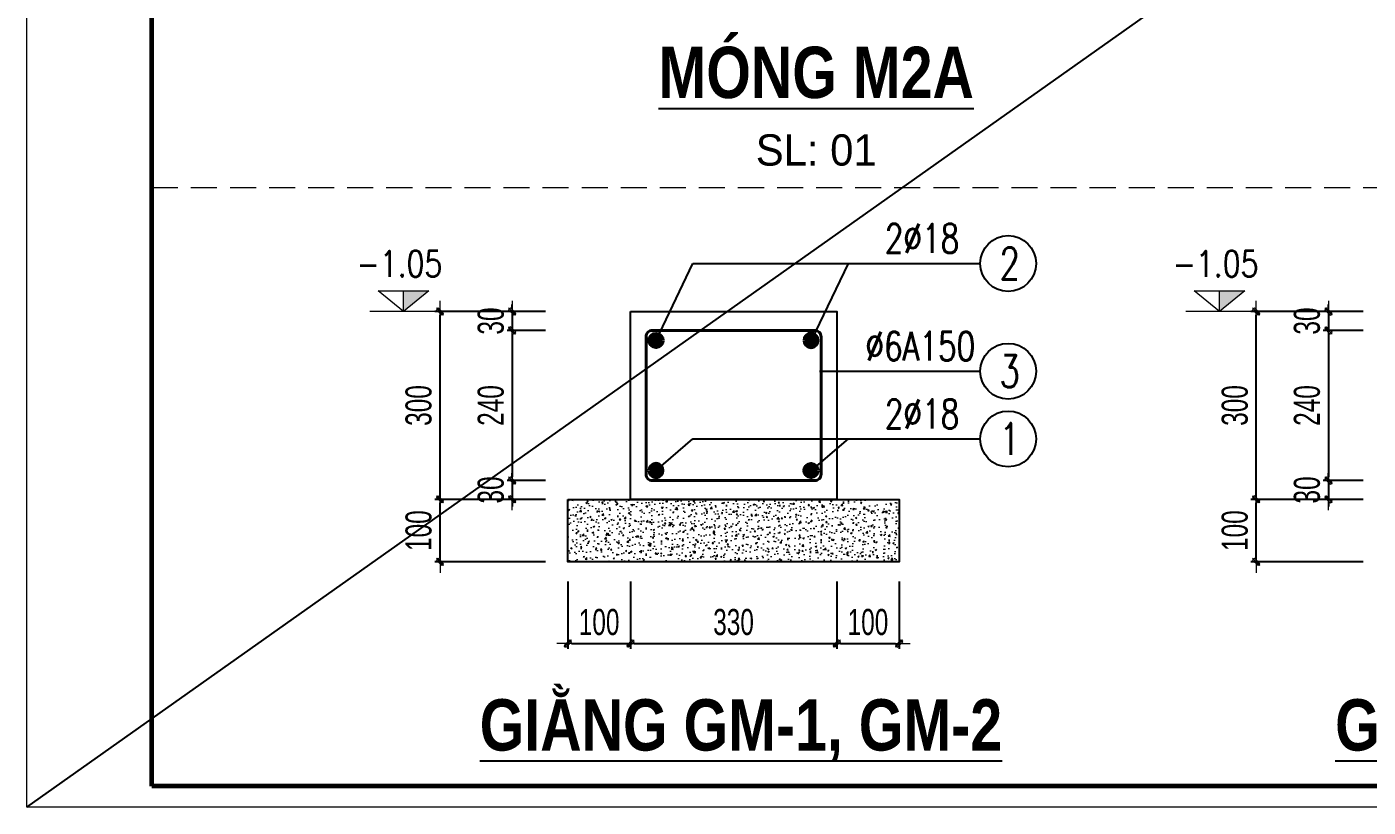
# Model space of a CAD drawing. Header units: millimetres. Extents: x -211129 to 461116, y -574633 to 115.
# Drawn here: x -78409 to -71973, y -546541 to -542800 of the extents above; entities that cross this region are included whole.
import ezdxf
from ezdxf.enums import TextEntityAlignment as Align

# ---------------------------------------------------------------- set-up
doc = ezdxf.new("R2010")
doc.units = ezdxf.units.MM
doc.header["$MEASUREMENT"] = 0
doc.header["$PDMODE"] = 32
doc.linetypes.add('HIDDEN', pattern=[0.375, 0.25, -0.125])
doc.layers.get('Defpoints').update_dxf_attribs({"color": 1})
doc.layers.add('KCS_Plotter', color=11, linetype='Continuous', plot=False)
for name, color, linetype, lineweight in [('Khungten_LCDI', 7, 'Continuous', 5), ('LC Dim', 8, 'Continuous', 18), ('LC Hatch', 252, 'Continuous', 9), ('LC MANH DUT', 35, 'HIDDEN', 5), ('LC Net dam2', 6, 'Continuous', 40), ('LC Net dam3', 1, 'Continuous', 60), ('LC Net thay', 63, 'Continuous', 25), ('LC Text1', 3, 'Continuous', 20), ('LC Text2', 7, 'Continuous', 25)]:
    doc.layers.add(name, color=color, linetype=linetype, lineweight=lineweight)
doc.styles.add('HOATBIF', font='hoatbif.shx', dxfattribs={"width": 0.7})
doc.styles.add('Khungten', font='VHAVAN.TTF', dxfattribs={"width": 0.9, "height": 5000})
doc.styles.add('LC 1', font='VHAVANB.TTF')
doc.styles.add('LC 3', font='vnsimli.shx', dxfattribs={"width": 0.75})
doc.styles.add('LC3', font='VHARIALB.TTF', dxfattribs={"width": 0.8})
doc.styles.add('T1', font='Vnsimli.shx', dxfattribs={"width": 0.8})
doc.styles.add('Title', font='VHBLACK.TTF', dxfattribs={"width": 0.8})
doc.dimstyles.new('1-100(1-50)', dxfattribs={"dimscale": 50, "dimtxt": 2.5, "dimasz": 0.35, "dimexe": 0.5, "dimexo": 0, "dimgap": 0.8, "dimtad": 1, "dimdec": 0, "dimzin": 0, "dimdsep": 46, "dimtxsty": 'HOATBIF', "dimblk1": 'DOT', "dimblk2": 'DOT', "dimsah": 1, "dimcen": -1, "dimdle": 1, "dimclrd": 256, "dimclre": 256, "dimclrt": 4, "dimadec": 3, "dimazin": 2, "dimtfac": 0.333333, "dimtdec": 0, "dimtix": 1, "dimtmove": 2, "dimatfit": 3, "dimldrblk": 'DOT', "dimfxl": 1, "dimtvp": 0.833333, "dimtolj": 1, "dimtzin": 0, "dimarcsym": 0})

# ---------------------------------------------------------------- blocks, each defined once
blk = doc.blocks.new('DOT')
at = {"layer": 'LC Dim'}
blk.add_line((-3, 0), (3, 0), dxfattribs=at)
at = {"layer": 'LC Dim', "color": 4}
blk.add_line((-1, -1), (1, 1), dxfattribs=at)
blk.add_lwpolyline([(0.5, 1), (-1, -0.5), (-0.5, -1), (1, 0.5)], close=True, dxfattribs=at)
blk = doc.blocks.new('*D857')
at = {"layer": 'Defpoints', "color": 0, "ltscale": 2, "transparency": 16777216}
for p in [(-72510.2, -545065.3), (-71996.6, -545065.3), (-71996.6, -545365.3)]:
    blk.add_point(p, dxfattribs=at)
at = {"layer": 'LC Dim', "lineweight": -2, "ltscale": 2, "transparency": 16777216}
for p, q in [((-71996.6, -545065.3), (-72535.2, -545065.3)), ((-72510.2, -545347.8), (-72510.2, -545082.8)), ((-71996.6, -545365.3), (-72535.2, -545365.3))]:
    blk.add_line(p, q, dxfattribs=at)
at = {"layer": 'LC Dim', "lineweight": -2, "ltscale": 2, "transparency": 16777216, "xscale": 17.5, "yscale": 17.5, "zscale": 17.5}
for p, rotation in [((-72510.2, -545065.3), 90), ((-72510.2, -545365.3), 270)]:
    blk.add_blockref('DOT', p, dxfattribs=dict(at, rotation=rotation))
at = {"layer": 'LC Dim', "color": 4, "ltscale": 2, "transparency": 16777216, "insert": (-72612.7, -545215.3), "char_height": 125, "attachment_point": 5, "rotation": 90, "style": 'HOATBIF'}
blk.add_mtext('\\A1;100', dxfattribs=at)
blk = doc.blocks.new('_Dot')
at = {"color": 0, "linetype": 'ByBlock', "lineweight": -2}
blk.add_line((-0.5, 0), (-1, 0), dxfattribs=at)
at = {"color": 0, "linetype": 'ByBlock', "const_width": 0.5}
blk.add_lwpolyline([(-0.25, 0, 1), (0.25, 0, 1)], format="xyb", close=True, dxfattribs=at)
blk = doc.blocks.new('*D858')
at = {"layer": 'Defpoints', "color": 0, "ltscale": 2, "transparency": 16777216}
for p in [(-72510.2, -544165.3), (-71996.6, -544165.3), (-71996.6, -545065.3)]:
    blk.add_point(p, dxfattribs=at)
at = {"layer": 'LC Dim', "lineweight": -2, "ltscale": 2, "transparency": 16777216}
for p, q in [((-71996.6, -544165.3), (-72535.2, -544165.3)), ((-72510.2, -545047.8), (-72510.2, -544182.8)), ((-71996.6, -545065.3), (-72535.2, -545065.3))]:
    blk.add_line(p, q, dxfattribs=at)
at = {"layer": 'LC Dim', "lineweight": -2, "ltscale": 2, "transparency": 16777216, "xscale": 17.5, "yscale": 17.5, "zscale": 17.5}
for p, rotation in [((-72510.2, -544165.3), 90), ((-72510.2, -545065.3), 270)]:
    blk.add_blockref('DOT', p, dxfattribs=dict(at, rotation=rotation))
at = {"layer": 'LC Dim', "color": 4, "ltscale": 2, "transparency": 16777216, "insert": (-72612.7, -544615.3), "char_height": 125, "attachment_point": 5, "rotation": 90, "style": 'HOATBIF'}
blk.add_mtext('\\A1;300', dxfattribs=at)
blk = doc.blocks.new('*D859')
at = {"layer": 'Defpoints', "color": 0, "ltscale": 2, "transparency": 16777216}
for p in [(-71996.6, -544165.3), (-72163.8, -544255.3), (-71996.6, -544255.3)]:
    blk.add_point(p, dxfattribs=at)
at = {"layer": 'LC Dim', "lineweight": -2, "ltscale": 2, "transparency": 16777216}
for p, q in [((-72163.8, -544147.8), (-72163.8, -544130.3)), ((-71996.6, -544165.3), (-72188.8, -544165.3)), ((-72163.8, -544165.3), (-72163.8, -544255.3)), ((-71996.6, -544255.3), (-72188.8, -544255.3)), ((-72163.8, -544272.8), (-72163.8, -544290.3))]:
    blk.add_line(p, q, dxfattribs=at)
at = {"layer": 'LC Dim', "lineweight": -2, "ltscale": 2, "transparency": 16777216, "xscale": 17.5, "yscale": 17.5, "zscale": 17.5}
for p, rotation in [((-72163.8, -544165.3), 270), ((-72163.8, -544255.3), 90)]:
    blk.add_blockref('DOT', p, dxfattribs=dict(at, rotation=rotation))
at = {"layer": 'LC Dim', "color": 4, "ltscale": 2, "transparency": 16777216, "insert": (-72266.3, -544210.3), "char_height": 125, "attachment_point": 5, "rotation": 90, "style": 'HOATBIF'}
blk.add_mtext('\\A1;30', dxfattribs=at)
blk = doc.blocks.new('*D860')
at = {"layer": 'Defpoints', "color": 0, "ltscale": 2, "transparency": 16777216}
for p in [(-71996.6, -544255.3), (-72163.8, -544975.3), (-71996.6, -544975.3)]:
    blk.add_point(p, dxfattribs=at)
at = {"layer": 'LC Dim', "lineweight": -2, "ltscale": 2, "transparency": 16777216}
for p, q in [((-71996.6, -544255.3), (-72188.8, -544255.3)), ((-72163.8, -544272.8), (-72163.8, -544957.8)), ((-71996.6, -544975.3), (-72188.8, -544975.3))]:
    blk.add_line(p, q, dxfattribs=at)
at = {"layer": 'LC Dim', "lineweight": -2, "ltscale": 2, "transparency": 16777216, "xscale": 17.5, "yscale": 17.5, "zscale": 17.5}
for p, rotation in [((-72163.8, -544255.3), 90), ((-72163.8, -544975.3), 270)]:
    blk.add_blockref('DOT', p, dxfattribs=dict(at, rotation=rotation))
at = {"layer": 'LC Dim', "color": 4, "ltscale": 2, "transparency": 16777216, "insert": (-72266.3, -544615.3), "char_height": 125, "attachment_point": 5, "rotation": 90, "style": 'HOATBIF'}
blk.add_mtext('\\A1;240', dxfattribs=at)
blk = doc.blocks.new('*D861')
at = {"layer": 'Defpoints', "color": 0, "ltscale": 2, "transparency": 16777216}
for p in [(-71996.6, -544975.3), (-72163.8, -545065.3), (-71996.6, -545065.3)]:
    blk.add_point(p, dxfattribs=at)
at = {"layer": 'LC Dim', "lineweight": -2, "ltscale": 2, "transparency": 16777216}
for p, q in [((-72163.8, -544957.8), (-72163.8, -544940.3)), ((-71996.6, -544975.3), (-72188.8, -544975.3)), ((-72163.8, -544975.3), (-72163.8, -545065.3)), ((-71996.6, -545065.3), (-72188.8, -545065.3)), ((-72163.8, -545082.8), (-72163.8, -545100.3))]:
    blk.add_line(p, q, dxfattribs=at)
at = {"layer": 'LC Dim', "lineweight": -2, "ltscale": 2, "transparency": 16777216, "xscale": 17.5, "yscale": 17.5, "zscale": 17.5}
for p, rotation in [((-72163.8, -544975.3), 270), ((-72163.8, -545065.3), 90)]:
    blk.add_blockref('DOT', p, dxfattribs=dict(at, rotation=rotation))
at = {"layer": 'LC Dim', "color": 4, "ltscale": 2, "transparency": 16777216, "insert": (-72266.3, -545020.3), "char_height": 125, "attachment_point": 5, "rotation": 90, "style": 'HOATBIF'}
blk.add_mtext('\\A1;30', dxfattribs=at)
blk = doc.blocks.new('TIEUDE1')
at = {"layer": 'LC Text2', "color": 7, "style": 'LC 1'}
blk.add_attdef('TIªU§Ò', text='', height=5, dxfattribs=at).set_placement((0, 0), align=Align.BOTTOM_CENTER)
blk.add_attdef('TL', text='', height=3, dxfattribs=at).set_placement((0, -2), align=Align.TOP_CENTER)
blk = doc.blocks.new('Caodo1')
at = {"layer": 'LC Text1'}
blk.add_hatch(color=4, dxfattribs=at).paths.add_polyline_path([(0, 200), (0, 0), (243, 200)])
at = {"layer": 'LC Text1', "color": 4}
for p, q in [((0, 0), (0, 200)), ((324, 0), (-324, 0))]:
    blk.add_line(p, q, dxfattribs=at)
blk.add_lwpolyline([(-243, 200), (243, 200), (0, 0), (0, 0)], close=True, dxfattribs=at)
at = {"layer": 'LC Text1', "color": 4, "style": 'T1', "width": 0.8}
blk.add_attdef('%%P0,00', text='', height=250, dxfattribs=at).set_placement((-39, 460), align=Align.MIDDLE_CENTER)
blk = doc.blocks.new('theptron1')
at = {"layer": 'LC Net dam3'}
for p, q in [((-0.5, 0), (0.5, 0)), ((-0.35, 0.35), (0.35, -0.35)), ((0.35, 0.35), (-0.35, -0.35)), ((0, 0.5), (0, -0.5))]:
    blk.add_line(p, q, dxfattribs=at)
blk.add_circle((0, 0), 0.5, dxfattribs=at)
blk = doc.blocks.new('*D828')
at = {"layer": 'Defpoints', "color": 0, "ltscale": 2, "transparency": 16777216}
for p in [(-75813.2, -545459.8), (-75513.2, -545459.8), (-75513.2, -545756.7)]:
    blk.add_point(p, dxfattribs=at)
at = {"layer": 'LC Dim', "lineweight": -2, "ltscale": 2, "transparency": 16777216}
for p, q in [((-75813.2, -545459.8), (-75813.2, -545781.7)), ((-75513.2, -545459.8), (-75513.2, -545781.7)), ((-75795.7, -545756.7), (-75530.7, -545756.7))]:
    blk.add_line(p, q, dxfattribs=at)
at = {"layer": 'LC Dim', "lineweight": -2, "ltscale": 2, "transparency": 16777216, "xscale": 17.5, "yscale": 17.5, "zscale": 17.5, "rotation": 180}
blk.add_blockref('DOT', (-75813.2, -545756.7), dxfattribs=at)
at = {"layer": 'LC Dim', "lineweight": -2, "ltscale": 2, "transparency": 16777216, "xscale": 17.5, "yscale": 17.5, "zscale": 17.5}
blk.add_blockref('DOT', (-75513.2, -545756.7), dxfattribs=at)
at = {"layer": 'LC Dim', "color": 4, "ltscale": 2, "transparency": 16777216, "insert": (-75663.2, -545654.2), "char_height": 125, "attachment_point": 5, "style": 'HOATBIF'}
blk.add_mtext('\\A1;100', dxfattribs=at)
blk = doc.blocks.new('*D829')
at = {"layer": 'Defpoints', "color": 0, "ltscale": 2, "transparency": 16777216}
for p in [(-75513.2, -545459.8), (-74523.2, -545459.8), (-74523.2, -545756.7)]:
    blk.add_point(p, dxfattribs=at)
at = {"layer": 'LC Dim', "lineweight": -2, "ltscale": 2, "transparency": 16777216}
for p, q in [((-75513.2, -545459.8), (-75513.2, -545781.7)), ((-74523.2, -545459.8), (-74523.2, -545781.7)), ((-75495.7, -545756.7), (-74540.7, -545756.7))]:
    blk.add_line(p, q, dxfattribs=at)
at = {"layer": 'LC Dim', "lineweight": -2, "ltscale": 2, "transparency": 16777216, "xscale": 17.5, "yscale": 17.5, "zscale": 17.5, "rotation": 180}
blk.add_blockref('DOT', (-75513.2, -545756.7), dxfattribs=at)
at = {"layer": 'LC Dim', "lineweight": -2, "ltscale": 2, "transparency": 16777216, "xscale": 17.5, "yscale": 17.5, "zscale": 17.5}
blk.add_blockref('DOT', (-74523.2, -545756.7), dxfattribs=at)
at = {"layer": 'LC Dim', "color": 4, "ltscale": 2, "transparency": 16777216, "insert": (-75018.2, -545654.2), "char_height": 125, "attachment_point": 5, "style": 'HOATBIF'}
blk.add_mtext('\\A1;330', dxfattribs=at)
blk = doc.blocks.new('*D830')
at = {"layer": 'Defpoints', "color": 0, "ltscale": 2, "transparency": 16777216}
for p in [(-74523.2, -545459.8), (-74223.2, -545459.8), (-74223.2, -545756.7)]:
    blk.add_point(p, dxfattribs=at)
at = {"layer": 'LC Dim', "lineweight": -2, "ltscale": 2, "transparency": 16777216}
for p, q in [((-74523.2, -545459.8), (-74523.2, -545781.7)), ((-74223.2, -545459.8), (-74223.2, -545781.7)), ((-74505.7, -545756.7), (-74240.7, -545756.7))]:
    blk.add_line(p, q, dxfattribs=at)
at = {"layer": 'LC Dim', "lineweight": -2, "ltscale": 2, "transparency": 16777216, "xscale": 17.5, "yscale": 17.5, "zscale": 17.5, "rotation": 180}
blk.add_blockref('DOT', (-74523.2, -545756.7), dxfattribs=at)
at = {"layer": 'LC Dim', "lineweight": -2, "ltscale": 2, "transparency": 16777216, "xscale": 17.5, "yscale": 17.5, "zscale": 17.5}
blk.add_blockref('DOT', (-74223.2, -545756.7), dxfattribs=at)
at = {"layer": 'LC Dim', "color": 4, "ltscale": 2, "transparency": 16777216, "insert": (-74373.2, -545654.2), "char_height": 125, "attachment_point": 5, "style": 'HOATBIF'}
blk.add_mtext('\\A1;100', dxfattribs=at)
blk = doc.blocks.new('*D831')
at = {"layer": 'Defpoints', "color": 0, "ltscale": 2, "transparency": 16777216}
for p in [(-76426.7, -545065.3), (-75920.1, -545065.3), (-75920.1, -545365.3)]:
    blk.add_point(p, dxfattribs=at)
at = {"layer": 'LC Dim', "lineweight": -2, "ltscale": 2, "transparency": 16777216}
for p, q in [((-75920.1, -545065.3), (-76451.7, -545065.3)), ((-76426.7, -545347.8), (-76426.7, -545082.8)), ((-75920.1, -545365.3), (-76451.7, -545365.3))]:
    blk.add_line(p, q, dxfattribs=at)
at = {"layer": 'LC Dim', "lineweight": -2, "ltscale": 2, "transparency": 16777216, "xscale": 17.5, "yscale": 17.5, "zscale": 17.5}
for p, rotation in [((-76426.7, -545065.3), 90), ((-76426.7, -545365.3), 270)]:
    blk.add_blockref('DOT', p, dxfattribs=dict(at, rotation=rotation))
at = {"layer": 'LC Dim', "color": 4, "ltscale": 2, "transparency": 16777216, "insert": (-76529.2, -545215.3), "char_height": 125, "attachment_point": 5, "rotation": 90, "style": 'HOATBIF'}
blk.add_mtext('\\A1;100', dxfattribs=at)
blk = doc.blocks.new('*D832')
at = {"layer": 'Defpoints', "color": 0, "ltscale": 2, "transparency": 16777216}
for p in [(-76426.7, -544165.3), (-75920.1, -544165.3), (-75920.1, -545065.3)]:
    blk.add_point(p, dxfattribs=at)
at = {"layer": 'LC Dim', "lineweight": -2, "ltscale": 2, "transparency": 16777216}
for p, q in [((-75920.1, -544165.3), (-76451.7, -544165.3)), ((-76426.7, -545047.8), (-76426.7, -544182.8)), ((-75920.1, -545065.3), (-76451.7, -545065.3))]:
    blk.add_line(p, q, dxfattribs=at)
at = {"layer": 'LC Dim', "lineweight": -2, "ltscale": 2, "transparency": 16777216, "xscale": 17.5, "yscale": 17.5, "zscale": 17.5}
for p, rotation in [((-76426.7, -544165.3), 90), ((-76426.7, -545065.3), 270)]:
    blk.add_blockref('DOT', p, dxfattribs=dict(at, rotation=rotation))
at = {"layer": 'LC Dim', "color": 4, "ltscale": 2, "transparency": 16777216, "insert": (-76529.2, -544615.3), "char_height": 125, "attachment_point": 5, "rotation": 90, "style": 'HOATBIF'}
blk.add_mtext('\\A1;300', dxfattribs=at)
blk = doc.blocks.new('*D833')
at = {"layer": 'Defpoints', "color": 0, "ltscale": 2, "transparency": 16777216}
for p in [(-75920.1, -544165.3), (-76080.2, -544255.3), (-75920.1, -544255.3)]:
    blk.add_point(p, dxfattribs=at)
at = {"layer": 'LC Dim', "lineweight": -2, "ltscale": 2, "transparency": 16777216}
for p, q in [((-76080.2, -544147.8), (-76080.2, -544130.3)), ((-75920.1, -544165.3), (-76105.2, -544165.3)), ((-76080.2, -544165.3), (-76080.2, -544255.3)), ((-75920.1, -544255.3), (-76105.2, -544255.3)), ((-76080.2, -544272.8), (-76080.2, -544290.3))]:
    blk.add_line(p, q, dxfattribs=at)
at = {"layer": 'LC Dim', "lineweight": -2, "ltscale": 2, "transparency": 16777216, "xscale": 17.5, "yscale": 17.5, "zscale": 17.5}
for p, rotation in [((-76080.2, -544165.3), 270), ((-76080.2, -544255.3), 90)]:
    blk.add_blockref('DOT', p, dxfattribs=dict(at, rotation=rotation))
at = {"layer": 'LC Dim', "color": 4, "ltscale": 2, "transparency": 16777216, "insert": (-76182.7, -544210.3), "char_height": 125, "attachment_point": 5, "rotation": 90, "style": 'HOATBIF'}
blk.add_mtext('\\A1;30', dxfattribs=at)
blk = doc.blocks.new('*D834')
at = {"layer": 'Defpoints', "color": 0, "ltscale": 2, "transparency": 16777216}
for p in [(-75920.1, -544255.3), (-76080.2, -544975.3), (-75920.1, -544975.3)]:
    blk.add_point(p, dxfattribs=at)
at = {"layer": 'LC Dim', "lineweight": -2, "ltscale": 2, "transparency": 16777216}
for p, q in [((-75920.1, -544255.3), (-76105.2, -544255.3)), ((-76080.2, -544272.8), (-76080.2, -544957.8)), ((-75920.1, -544975.3), (-76105.2, -544975.3))]:
    blk.add_line(p, q, dxfattribs=at)
at = {"layer": 'LC Dim', "lineweight": -2, "ltscale": 2, "transparency": 16777216, "xscale": 17.5, "yscale": 17.5, "zscale": 17.5}
for p, rotation in [((-76080.2, -544255.3), 90), ((-76080.2, -544975.3), 270)]:
    blk.add_blockref('DOT', p, dxfattribs=dict(at, rotation=rotation))
at = {"layer": 'LC Dim', "color": 4, "ltscale": 2, "transparency": 16777216, "insert": (-76182.7, -544615.3), "char_height": 125, "attachment_point": 5, "rotation": 90, "style": 'HOATBIF'}
blk.add_mtext('\\A1;240', dxfattribs=at)
blk = doc.blocks.new('*D835')
at = {"layer": 'Defpoints', "color": 0, "ltscale": 2, "transparency": 16777216}
for p in [(-75920.1, -544975.3), (-76080.2, -545065.3), (-75920.1, -545065.3)]:
    blk.add_point(p, dxfattribs=at)
at = {"layer": 'LC Dim', "lineweight": -2, "ltscale": 2, "transparency": 16777216}
for p, q in [((-76080.2, -544957.8), (-76080.2, -544940.3)), ((-75920.1, -544975.3), (-76105.2, -544975.3)), ((-76080.2, -544975.3), (-76080.2, -545065.3)), ((-75920.1, -545065.3), (-76105.2, -545065.3)), ((-76080.2, -545082.8), (-76080.2, -545100.3))]:
    blk.add_line(p, q, dxfattribs=at)
at = {"layer": 'LC Dim', "lineweight": -2, "ltscale": 2, "transparency": 16777216, "xscale": 17.5, "yscale": 17.5, "zscale": 17.5}
for p, rotation in [((-76080.2, -544975.3), 270), ((-76080.2, -545065.3), 90)]:
    blk.add_blockref('DOT', p, dxfattribs=dict(at, rotation=rotation))
at = {"layer": 'LC Dim', "color": 4, "ltscale": 2, "transparency": 16777216, "insert": (-76182.7, -545020.3), "char_height": 125, "attachment_point": 5, "rotation": 90, "style": 'HOATBIF'}
blk.add_mtext('\\A1;30', dxfattribs=at)
blk = doc.blocks.new('lcdi fix')
at = {"layer": 'Defpoints', "lineweight": 0}
blk.add_lwpolyline([(-1200, -14850), (-1200, 14850), (40800, 14850), (40800, -14850)], close=True, dxfattribs=at)
at = {"layer": 'Khungten_LCDI', "color": 5, "lineweight": 60}
blk.add_lwpolyline([(0, -14650), (0, 14650), (40600, 14650), (40600, -14650)], close=True, dxfattribs=at)
at = {"color": 7, "style": 'Khungten', "width": 0.8}
for tag, p in [('REVISION', (39499, -10746)), ('NGAYHT', (39546, -11609))]:
    blk.add_attdef(tag, text='', height=200, dxfattribs=at).set_placement(p, align=Align.CENTER)
at = {"layer": 'LC Text1', "color": 3, "style": 'LC 1', "width": 1.834006}
for tag, p, p2 in [('TENBANVE1', (36913, -8886), (40339, -8886)), ('TENBANVE2', (36913, -9562), (40339, -9562))]:
    blk.add_attdef(tag, text='', height=250, dxfattribs=at).set_placement(p, p2, align=Align.FIT)
at = {"layer": 'LC Text1', "style": 'Title', "width": 0.7}
blk.add_attdef('SOBANVE', text='', height=250, dxfattribs=at).set_placement((39562, -13896), align=Align.CENTER)

msp = doc.modelspace()

# ---------------------------------------------------------------- hatches: boundary and pattern name
at = {"layer": 'LC Hatch'}
h = msp.add_hatch(dxfattribs=at)
h.set_pattern_fill('AR-CONC', color=256, scale=10)
h.set_pattern_definition([(50, (-248859.42, -621028.94), (71.726018, -6.275213), [7.5, -82.5]), (355, (-248859.42, -621028.94), (-13.875133, 75.219213), [6, -66]), (100.4514, (-248853.445, -621029.465), (57.850938, 68.943954), [6.37402, -70.11421]), (46.1842, (-248859.42, -621008.94), (106.724105, -16.5519), [11.25, -123.75]), (96.6356, (-248850.53, -621010.32), (93.46627, 97.411787), [9.56103, -105.1713]), (351.1842, (-248859.42, -621008.94), (93.466195, 97.41186), [9, -99]), (21, (-248849.42, -621013.94), (59.690705, -40.261889), [7.5, -82.5]), (326, (-248849.42, -621013.94), (24.331533, 72.515005), [6, -66]), (71.4514, (-248844.45, -621017.3), (84.022263, 32.25305), [6.37402, -70.11421]), (37.5, (-248859.422, -621028.942), (1.2159855, 33.2893854), [0, -65.2, 0, -67, 0, -66.25]), (7.5, (-248859.422, -621028.942), (26.306954, 39.441171), [0, -38.2, 0, -63.7, 0, -25.25]), (327.5, (-248881.722, -621028.942), (53.3822436, -2.255487), [0, -25, 0, -78, 0, -103.5]), (317.5, (-248891.72, -621028.94), (58.318617, 10.010498), [0, -32.5, 0, -51.8, 0, -73.5])])
h.paths.add_polyline_path([(-74223.2, -545365.3), (-74223.2, -545065.3), (-75813.2, -545065.3), (-75813.2, -545365.3)])

# ---------------------------------------------------------------- linework, layer by layer
at = {"layer": 'KCS_Plotter', "ltscale": 250}
msp.add_line((-78409.4, -546541.2), (-57409.4, -531691.2), dxfattribs=at)
at = {"layer": 'LC MANH DUT', "ltscale": 500}
msp.add_line((-77809.4, -543569.8), (-69048.1, -543569.8), dxfattribs=at)
at = {"layer": 'LC Net dam2'}
msp.add_lwpolyline([(-75438.2, -544945.3), (-75438.2, -544285.3, -0.414214), (-75408.2, -544255.3), (-74628.2, -544255.3, -0.414214), (-74598.2, -544285.3), (-74598.2, -544945.3, -0.414214), (-74628.2, -544975.3), (-75408.2, -544975.3, -0.414214)], format="xyb", close=True, dxfattribs=at)
at = {"layer": 'LC Net thay'}
for points in [[(-75513.2, -544165.3), (-74523.2, -544165.3), (-74523.2, -545065.3), (-75513.2, -545065.3)], [(-75813.2, -545065.3), (-74223.2, -545065.3), (-74223.2, -545365.3), (-75813.2, -545365.3)]]:
    msp.add_lwpolyline(points, close=True, dxfattribs=at)
at = {"layer": 'LC Text2', "ltscale": 100}
for centre in [(-73700.4, -543934.7), (-73700.4, -544451.1), (-73700.4, -544775.8)]:
    msp.add_circle(centre, 133.8, dxfattribs=at)

# ---------------------------------------------------------------- block references
at = {"layer": 'LC Dim'}
for p, xscale, yscale, zscale in [((-75390.2, -544303.3), 59.9999999997404, 59.9999999997404, 59.9999999997404), ((-74646.2, -544303.3), -59.9999999997404, 59.99999999969209, 59.99999999965753)]:
    msp.add_blockref('theptron1', p, dxfattribs=dict(at, xscale=xscale, yscale=yscale, zscale=zscale))
at = {"layer": 'LC Dim', "rotation": 180}
for p, xscale, yscale, zscale in [((-75390.2, -544927.3), -59.9999999997404, 59.99999999969209, 59.99999999965753), ((-74646.2, -544927.3), 59.9999999997404, 59.9999999997404, 59.9999999997404)]:
    msp.add_blockref('theptron1', p, dxfattribs=dict(at, xscale=xscale, yscale=yscale, zscale=zscale))
at = {"layer": 'LC Net thay', "xscale": 0.5000000000000013, "yscale": 0.5000000000000013, "zscale": 0.5000000000000013}
msp.add_blockref('lcdi fix', (-77809.4, -539116.2), dxfattribs=at)
at = {"layer": 'LC Text1'}
ref = msp.add_blockref('Caodo1', (-76602.1, -544165.3), dxfattribs=dict(at, xscale=0.5, yscale=0.5, zscale=0.5))
ref.add_attrib('%%P0,00', '-1.05', dxfattribs={"layer": 'LC Text2', "height": 125, "rotation": 0, "style": 'T1', "width": 0.8}).set_placement((-76621.6, -543935.5), align=Align.MIDDLE_CENTER)
ref = msp.add_blockref('Caodo1', (-72685.6, -544165.3), dxfattribs=dict(at, xscale=0.5, yscale=0.5, zscale=0.5))
ref.add_attrib('%%P0,00', '-1.05', dxfattribs={"layer": 'LC Text2', "height": 125, "rotation": 0, "style": 'T1', "width": 0.8}).set_placement((-72705.2, -543935.5), align=Align.MIDDLE_CENTER)
at = {"layer": 'LC Text2'}
ref = msp.add_blockref('TIEUDE1', (-74621.5, -543215.1), dxfattribs=dict(at, xscale=50.00000000009664, yscale=50.00000000009664, zscale=50.00000000009664))
ref.add_attrib('TIªU§Ò', '%%Umãng m2A', dxfattribs={"color": 7, "height": 246.221, "style": 'LC3', "width": 0.8}).set_placement((-74621.5, -543215.1), align=Align.BOTTOM_CENTER)
ref.add_attrib('TL', 'sl: 01', dxfattribs={"color": 7, "height": 150, "style": 'LC 1'}).set_placement((-74621.5, -543315.1), align=Align.TOP_CENTER)
ref = msp.add_blockref('TIEUDE1', (-74982.8, -546343.8), dxfattribs=dict(at, xscale=50.00000000009664, yscale=50.00000000009664, zscale=50.00000000009664))
ref.add_attrib('TIªU§Ò', '%%Ugi»ng gm-1, gm-2', dxfattribs={"color": 7, "height": 246.221, "style": 'LC3', "width": 0.8}).set_placement((-74982.8, -546343.8), align=Align.BOTTOM_CENTER)
ref = msp.add_blockref('TIEUDE1', (-71298.4, -546343.8), dxfattribs=dict(at, xscale=50.00000000009664, yscale=50.00000000009664, zscale=50.00000000009664))
ref.add_attrib('TIªU§Ò', '%%Ugi»ng gm-3', dxfattribs={"color": 7, "height": 246.221, "style": 'LC3', "width": 0.8}).set_placement((-71298.4, -546343.8), align=Align.BOTTOM_CENTER)

# ---------------------------------------------------------------- texts
at = {"layer": 'LC Text2', "linetype": 'ByBlock', "style": 'LC 3', "width": 0.75}
for s, p in [('2%%C18', (-74292.4, -543883.8)), ('%%C6A150', (-74385.4, -544400.3)), ('2%%C18', (-74292.4, -544724.9))]:
    msp.add_text(s, height=138.89, dxfattribs=at).set_placement(p)
at = {"layer": 'LC Text2', "ltscale": 100, "style": 'LC 3', "width": 0.75}
for s, p in [('2', (-73692.8, -543934.7)), ('3', (-73692.8, -544451.1)), ('1', (-73692.8, -544775.8))]:
    msp.add_text(s, height=152.8, dxfattribs=at).set_placement(p, align=Align.MIDDLE_CENTER)

# ---------------------------------------------------------------- dimensions: what is measured, and where the dimension line sits
at = {"layer": 'LC Dim', "ltscale": 2}
for base, p1, p2, picture, middle in [((-76426.7, -544165.3), (-75920.1, -545065.3), (-75920.1, -544165.3), '*D832', (-76529.2, -544615.3)), ((-76080.2, -544255.3), (-75920.1, -544165.3), (-75920.1, -544255.3), '*D833', (-76182.7, -544210.3)), ((-72510.2, -544165.3), (-71996.6, -545065.3), (-71996.6, -544165.3), '*D858', (-72612.7, -544615.3)), ((-72163.8, -544255.3), (-71996.6, -544165.3), (-71996.6, -544255.3), '*D859', (-72266.3, -544210.3)), ((-76080.2, -544975.3), (-75920.1, -544255.3), (-75920.1, -544975.3), '*D834', (-76182.7, -544615.3)), ((-72163.8, -544975.3), (-71996.6, -544255.3), (-71996.6, -544975.3), '*D860', (-72266.3, -544615.3)), ((-76080.2, -545065.3), (-75920.1, -544975.3), (-75920.1, -545065.3), '*D835', (-76182.7, -545020.3)), ((-72163.8, -545065.3), (-71996.6, -544975.3), (-71996.6, -545065.3), '*D861', (-72266.3, -545020.3)), ((-76426.7, -545065.3), (-75920.1, -545365.3), (-75920.1, -545065.3), '*D831', (-76529.2, -545215.3)), ((-72510.2, -545065.3), (-71996.6, -545365.3), (-71996.6, -545065.3), '*D857', (-72612.7, -545215.3))]:
    dim = msp.add_linear_dim(base=base, p1=p1, p2=p2, angle=90, dimstyle='1-100(1-50)', override={"dimlfac": 0.333333}, dxfattribs=at)
    dim.commit()
    dim.dimension.update_dxf_attribs({"geometry": picture, "text_midpoint": middle})
for base, p1, p2, picture, middle in [((-75513.2, -545756.7), (-75813.2, -545459.8), (-75513.2, -545459.8), '*D828', (-75663.2, -545654.2)), ((-74523.2, -545756.7), (-75513.2, -545459.8), (-74523.2, -545459.8), '*D829', (-75018.2, -545654.2)), ((-74223.2, -545756.7), (-74523.2, -545459.8), (-74223.2, -545459.8), '*D830', (-74373.2, -545654.2))]:
    dim = msp.add_linear_dim(base=base, p1=p1, p2=p2, dimstyle='1-100(1-50)', override={"dimlfac": 0.333333}, dxfattribs=at)
    dim.commit()
    dim.dimension.update_dxf_attribs({"geometry": picture, "text_midpoint": middle})

# ---------------------------------------------------------------- leaders
for points in [[(-75390.2, -544303.3), (-75212.8, -543934.7), (-73833, -543934.7)], [(-74643.8, -544303.3), (-74466.4, -543934.7), (-73833, -543934.7)], [(-74598.2, -544451.1), (-73834.2, -544451.1)], [(-75390.2, -544927.3), (-75212.8, -544775.8), (-73839.4, -544775.8)], [(-74643.8, -544927.3), (-74466.4, -544775.8), (-73839.4, -544775.8)]]:
    msp.add_leader(points, dimstyle='1-100(1-50)', override={"dimlfac": 0.333333}, dxfattribs=at)

doc.saveas('drawing.dxf')
